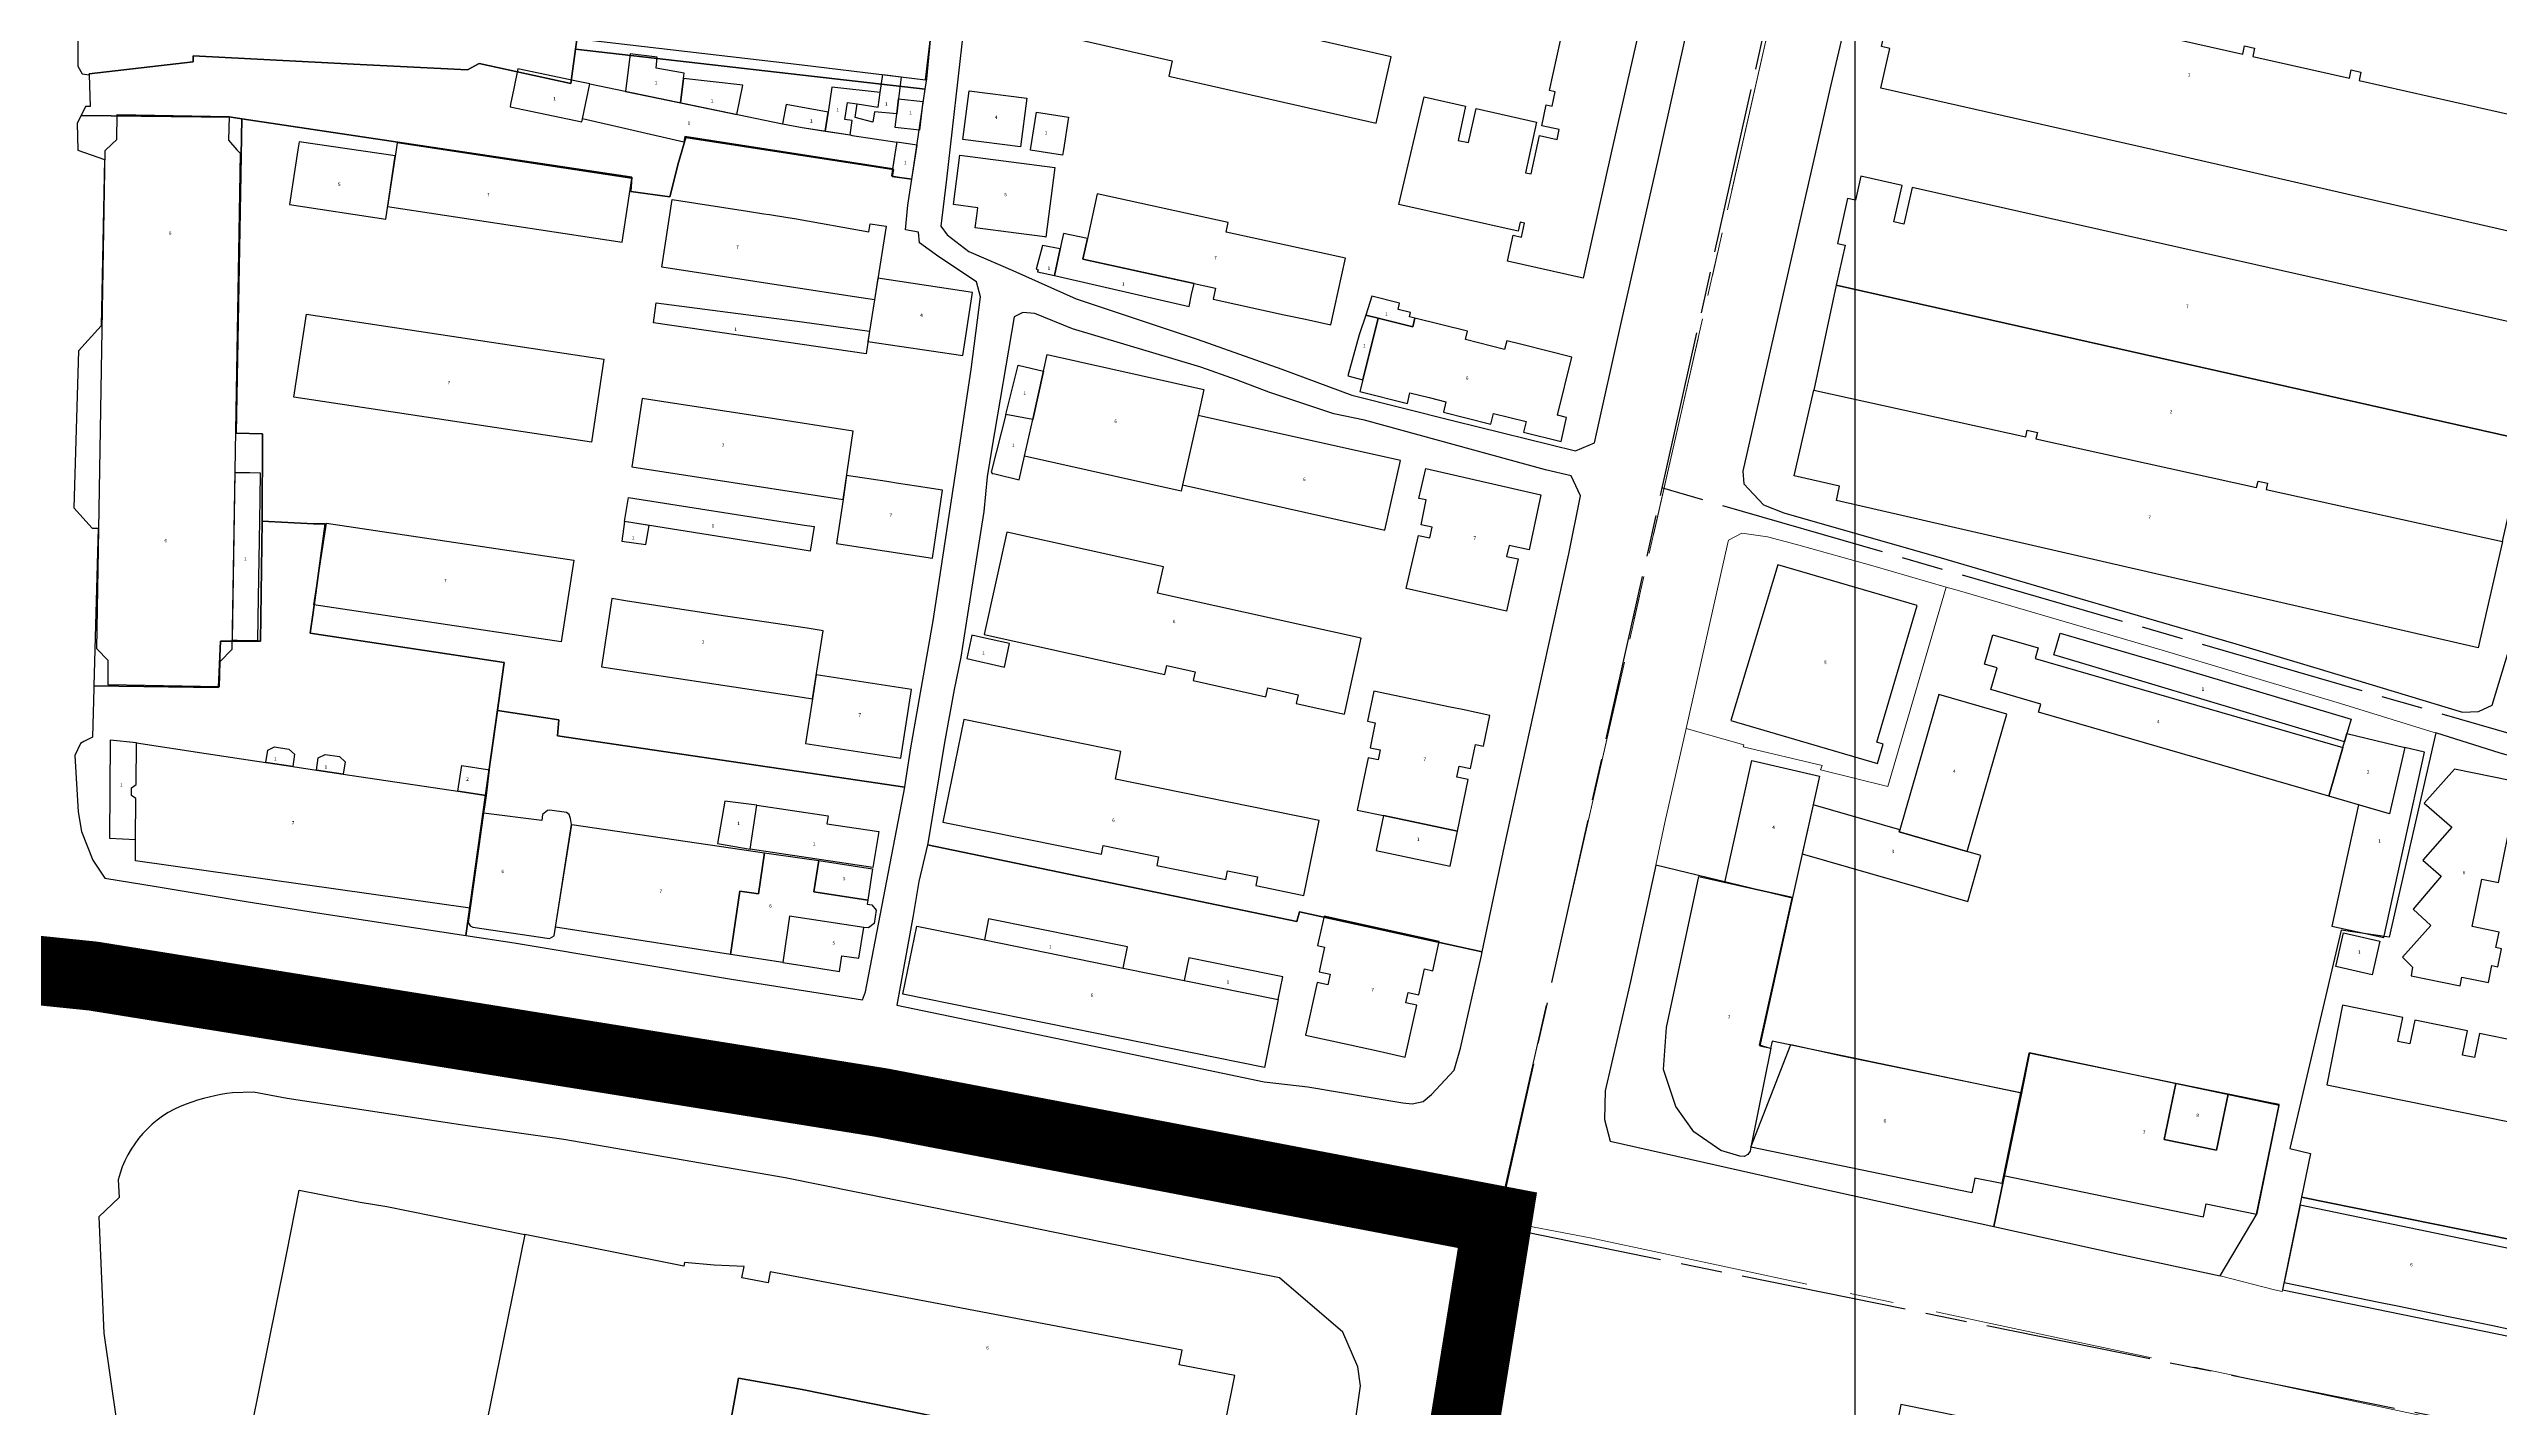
# Model space of a CAD drawing. Header units: millimetres. Extents: x 125232 to 134072, y 142885 to 152835.
# Drawn here: x 129891.4 to 130244.7, y 147568.7 to 147764.5 of the extents above; entities that cross this region are included whole.
import ezdxf
from ezdxf.enums import TextEntityAlignment as Align

# ---------------------------------------------------------------- set-up
doc = ezdxf.new("R2010")
doc.units = ezdxf.units.MM
doc.linetypes.add('ACAD_ISO08W100', pattern=[36, 24, -3, 6, -3])
doc.linetypes.add('CENTER', pattern=[50.8, 31.75, -6.35, 6.35, -6.35])
for name, color, linetype in [('buildings', 7, 'Continuous'), ('commerce', 10, 'Continuous'), ('commerce and residence', 32, 'Continuous'), ('industry', 35, 'Continuous'), ('layers', 7, 'Continuous'), ('residence', 2, 'Continuous'), ('residence-bad', 41, 'Continuous'), ('老城北中心线', 7, 'ACAD_ISO08W100')]:
    doc.layers.add(name, color=color, linetype=linetype)
for name, color, linetype, lineweight in [('municipal utilities', 151, 'Continuous', 0), ('school', 31, 'Continuous', 0), ('super block', 6, 'CENTER', 0)]:
    doc.layers.add(name, color=color, linetype=linetype, lineweight=lineweight)
doc.styles.add('层数', font='', dxfattribs={"height": 2})
doc.styles.get('层数').set_extended_font_data('FangSong_GB2312')

msp = doc.modelspace()

# ---------------------------------------------------------------- linework, layer by layer
msp.add_lwpolyline([(130151.88, 147771.28), (129501.88, 147771.28), (129501.88, 146971.28), (130151.88, 146971.28)], close=True)
at = {"layer": 'buildings', "linetype": 'Continuous', "flags": 128}
for points in [[(130084.95, 147763.42), (130054.68, 147770.27), (130055.83, 147775.3), (130043.83, 147778.02), (130042.77, 147773.34), (130041.31, 147773.67), (130042.38, 147778.39), (130030.23, 147781.14), (130029.12, 147776.27), (130027.96, 147771.11), (130033.86, 147769.77), (130033.33, 147767.41), (130053.39, 147762.86), (130052.88, 147760.61), (130082.78, 147753.84)], [(129968.99, 147765.85), (130000, 147762.24), (130017.81, 147760.11), (130018.94, 147769.78), (130000, 147771.99), (129970.16, 147775.56), (129968.99, 147765.85)], [(129975.19, 147763.83), (129974.56, 147758.43), (129982.49, 147756.78), (129982.9, 147760.31), (129982.99, 147761.06), (129978.94, 147761.78), (129979.12, 147763.37)], [(129957.89, 147756.19), (129968.25, 147754.03), (129968.33, 147754.45), (129969.39, 147759.51), (129967.01, 147760), (129964.96, 147760.43), (129959.03, 147761.66), (129958.45, 147758.86), (129957.97, 147756.59), (129957.89, 147756.19)], [(129968.33, 147754.45), (129969.39, 147759.51), (129997.2, 147753.73), (130000, 147753.21), (130006.93, 147752.14), (130007.23, 147752.09), (130013.68, 147751.1), (130013.5, 147750), (130013.06, 147747.25), (129983.09, 147751.9), (129982.95, 147751.09), (129968.33, 147754.45)], [(129991.47, 147759.31), (129982.9, 147760.31), (129982.49, 147756.78), (129990.6, 147755.1)], [(130004.31, 147759.06), (130003.75, 147755.42), (130003.33, 147752.69), (130006.93, 147752.14), (130007.24, 147754.22), (130006.16, 147754.38), (130006.54, 147756.85), (130007.93, 147756.64), (130007.95, 147756.64), (130010.98, 147756.17), (130011.28, 147758.25)], [(130007.65, 147754.66), (130007.95, 147756.64), (130010.98, 147756.17), (130011.28, 147758.25), (130011.65, 147760.85), (130014.3, 147760.53), (130013.93, 147757.37), (130013.67, 147755.18), (130010.47, 147755.48), (130010.23, 147754)], [(129899.92, 147672.83), (129899.94, 147676.33), (129898.31, 147678.01), (129899.5, 147749.89), (129899.61, 147750), (129901.19, 147751.47), (129901.25, 147755.09), (129917.37, 147754.82), (129917.31, 147751.37), (129918.51, 147750), (129918.99, 147749.5), (129917.79, 147677.93), (129916.06, 147676.16), (129915.93, 147672.56), (129899.92, 147672.83)], [(129997.2, 147753.73), (130000, 147753.21), (130003.33, 147752.69), (130003.75, 147755.42), (129997.72, 147756.54), (129997.2, 147753.73)], [(130013.93, 147757.37), (130017.44, 147756.95), (130016.96, 147752.83), (130013.44, 147753.2), (130013.67, 147755.18)], [(130024.12, 147758.51), (130032.4, 147757.44), (130031.49, 147750.41), (130023.21, 147751.48)], [(130032.96, 147749.95), (130032.96, 147750), (130033.8, 147755.42), (130038.41, 147754.71), (130037.69, 147750), (130037.55, 147749.25), (130032.96, 147749.95)], [(129926.11, 147742.11), (129939.96, 147740.02), (129941.34, 147749.14), (129927.47, 147751.14), (129927.31, 147750), (129926.11, 147742.11)], [(129940.23, 147741.82), (129974.05, 147736.7), (129975.45, 147745.88), (129941.62, 147751.01), (129941.47, 147750), (129940.23, 147741.82)], [(130013.5, 147750), (130012.9, 147746.25), (130015.85, 147745.78), (130016.6, 147750.65), (130013.68, 147751.1), (130013.5, 147750)], [(130022.76, 147749.21), (130036.47, 147747.43), (130035.17, 147737.41), (130034.99, 147737.44), (130030.9, 147737.97), (130024.98, 147738.74), (130025.2, 147740.46), (130025.36, 147741.65), (130021.83, 147742.11), (130022.76, 147749.21)], [(129979.76, 147733.07), (129981.27, 147742.82), (129992.13, 147741.15), (129994.5, 147740.79), (129995.3, 147740.66), (129997.95, 147740.25), (129998.93, 147740.09), (130009.64, 147738.19), (130009.82, 147739.33), (130012.13, 147738.97), (130010.45, 147728.35), (130006.62, 147728.93), (129979.76, 147733.07)], [(130040.51, 147734.23), (130044.24, 147733.42), (130049.48, 147732.27), (130056.53, 147730.73), (130059.61, 147730.05), (130059.27, 147728.47), (130069.54, 147726.22), (130072.58, 147725.56), (130076.24, 147724.76), (130078.35, 147734.38), (130061.14, 147738.14), (130061.44, 147739.53), (130042.57, 147743.66), (130041.16, 147737.19)], [(130041.16, 147737.19), (130037.72, 147737.94), (130037.39, 147736.43), (130037.23, 147735.7), (130036.4, 147731.88), (130055.81, 147727.41), (130056.18, 147729.15), (130056.53, 147730.73), (130040.51, 147734.23)], [(130037.23, 147735.7), (130034.67, 147736.22), (130033.77, 147732.8), (130034.07, 147732.7), (130033.97, 147732.38), (130036.4, 147731.88)], [(130010.95, 147731.47), (130010.45, 147728.35), (130009.74, 147723.83), (130009.51, 147722.37), (130023.19, 147720.32), (130024.56, 147729.43)], [(130245.2, 147693.5), (130248.54, 147708.11), (130149.13, 147730.48), (130145.9, 147715.33), (130176.46, 147708.62), (130176.66, 147709.54), (130178.14, 147709.21), (130177.94, 147708.29), (130209.75, 147701.29), (130209.96, 147702.23), (130211.34, 147701.91), (130211.14, 147700.99)], [(130000, 147721.93), (129978.57, 147725.04), (129978.97, 147727.92), (130000, 147725.21), (130009.74, 147723.83), (130009.23, 147720.57), (130000, 147721.93)], [(130086.17, 147727.88), (130082.18, 147728.89), (130081.28, 147726.17), (130083.06, 147725.73), (130088.08, 147724.49), (130088.39, 147725.71), (130087.61, 147725.9), (130087.76, 147726.53), (130085.95, 147726.98)], [(129926.71, 147714.34), (129928.53, 147726.3), (129971.43, 147719.82), (129969.63, 147707.85), (129926.71, 147714.34)], [(130078.71, 147717.41), (130080.86, 147716.82), (130083.06, 147725.73), (130081.28, 147726.17), (130080.34, 147723.31)], [(130111.01, 147720.11), (130103.78, 147721.9), (130101.62, 147722.44), (130101.31, 147721.22), (130095.66, 147722.62), (130095.98, 147723.83), (130088.39, 147725.71), (130088.08, 147724.49), (130083.06, 147725.73), (130080.86, 147716.82), (130080.44, 147715.12), (130087.29, 147713.42), (130087.66, 147714.94), (130090.44, 147714.26), (130092.86, 147713.66), (130092.49, 147712.14), (130099.34, 147710.45), (130099.72, 147711.96), (130104.42, 147710.8), (130104.05, 147709.28), (130109.46, 147707.95), (130110.25, 147711.38), (130108.93, 147711.71)], [(130032.08, 147705.8), (130033.27, 147711.1), (130034.82, 147718.05), (130035.36, 147720.47), (130057.95, 147715.42), (130057.12, 147711.7), (130054.87, 147701.66), (130054.67, 147700.75)], [(130029.39, 147711.82), (130031.17, 147718.96), (130034.82, 147718.05), (130033.27, 147711.1)], [(129975.44, 147704.25), (130000, 147700.48), (130005.91, 147699.57), (130007.38, 147709.44), (130000, 147710.59), (129996.01, 147711.21), (129993.85, 147711.54), (129979.11, 147713.79), (129976.96, 147714.12), (129975.44, 147704.25)], [(130033.27, 147711.1), (130029.39, 147711.82), (130027.32, 147703.68), (130027.29, 147703.56), (130027.44, 147703.33), (130027.81, 147703.26), (130031.33, 147702.42), (130032.08, 147705.8)], [(130084.04, 147695.14), (130086.28, 147705.18), (130057.12, 147711.7), (130054.87, 147701.66)], [(129917.81, 147679.26), (129918.52, 147679.25), (129921.52, 147679.2), (129921.63, 147685.41), (129921.81, 147696.49), (129921.87, 147699.75), (129921.93, 147703.36), (129920.38, 147703.39), (129918.21, 147703.42)], [(130004.96, 147693.2), (130018.8, 147691.1), (130020.27, 147700.93), (130018.06, 147701.26), (130016.5, 147701.5), (130013.92, 147701.89), (130012.24, 147702.15), (130006.43, 147703.04), (130005.91, 147699.57), (130004.96, 147693.2)], [(130087.14, 147686.74), (130088.88, 147694.39), (130090.52, 147694.02), (130090.87, 147695.57), (130089.28, 147695.93), (130089.99, 147699.51), (130088.95, 147699.72), (130089.93, 147704.01), (130106.52, 147700.24), (130104.84, 147692.29), (130101.95, 147692.95), (130101.59, 147691.36), (130103.29, 147690.98), (130101.58, 147683.47)], [(130000, 147692.32), (129974.42, 147696.39), (129974.97, 147699.87), (130000, 147695.93), (130001.73, 147695.66), (130001.17, 147692.13), (130000, 147692.32)], [(129929.62, 147684.38), (129931.43, 147696.15), (129967.07, 147690.79), (129965.27, 147679.03), (129929.62, 147684.38)], [(129974.42, 147696.39), (129974.02, 147693.57), (129977.48, 147693.07), (129977.93, 147695.83), (129974.42, 147696.39)], [(130026.27, 147680.1), (130052.33, 147674.34), (130052.61, 147675.62), (130056.71, 147674.71), (130056.42, 147673.44), (130066.89, 147671.12), (130067.17, 147672.39), (130071.55, 147671.41), (130071.27, 147670.15), (130078.23, 147668.61), (130080.65, 147679.56), (130051.26, 147686.06), (130052.1, 147689.84), (130029.53, 147694.83), (130026.27, 147680.1)], [(129971.06, 147675.44), (130000, 147671.06), (130001.52, 147670.83), (130003.03, 147680.6), (130000.74, 147681.02), (129991.27, 147682.4), (129988.98, 147682.75), (129974.85, 147684.92), (129972.57, 147685.27), (129971.06, 147675.44)], [(130024.5, 147679.98), (130023.76, 147676.62), (130029.18, 147675.4), (130029.92, 147678.78), (130026.17, 147679.61)], [(130002.05, 147674.29), (130001.52, 147670.83), (130000.51, 147664.36), (130014.24, 147662.23), (130015.77, 147672.16), (130002.05, 147674.29)], [(130082.45, 147671.92), (130081.55, 147667.58), (130082.67, 147667.35), (130081.92, 147663.75), (130083.38, 147663.44), (130083.08, 147661.99), (130081.64, 147662.29), (130080.04, 147654.76), (130083.85, 147653.96), (130094.52, 147651.73), (130096.07, 147659.16), (130094.44, 147659.51), (130094.77, 147661.1), (130096.4, 147660.77), (130097.12, 147664.23), (130098.27, 147663.99), (130099.19, 147668.42), (130095.23, 147669.25), (130093.46, 147669.61), (130082.45, 147671.92)], [(130023.31, 147667.81), (130020.31, 147653.01), (130020.56, 147652.96), (130043.18, 147648.38), (130043.44, 147649.65), (130051.4, 147648.04), (130051.14, 147646.77), (130061.1, 147644.75), (130061.36, 147646.02), (130065.68, 147645.14), (130065.42, 147643.87), (130072.12, 147642.51), (130072.36, 147642.46), (130074.55, 147653.28), (130045.18, 147659.23), (130045.99, 147663.21), (130023.31, 147667.81)], [(129904.01, 147664.44), (129900.23, 147664.87), (129900.12, 147650.72), (129903.89, 147650.51), (129903.94, 147656.44), (129903.3, 147656.88), (129903.31, 147657.99), (129903.96, 147658.44)], [(129903.94, 147656.44), (129903.3, 147656.88), (129903.31, 147657.99), (129903.96, 147658.44), (129904.01, 147664.44), (129914.09, 147662.92), (129922.69, 147661.63), (129926.55, 147661.05), (129929.97, 147660.54), (129933.83, 147659.96), (129950.38, 147657.48), (129954.44, 147656.87), (129954.2, 147655.2), (129954.08, 147654.31), (129952.14, 147640.61), (129903.87, 147647.42), (129903.89, 147650.51)], [(129922.69, 147661.63), (129922.96, 147663.41), (129923.94, 147663.88), (129926.01, 147663.57), (129926.81, 147662.83), (129926.55, 147661.05)], [(130224.44, 147655.51), (130220.58, 147638.02), (130228.09, 147636.37), (130233.99, 147663.1), (130231.13, 147663.79), (130228.91, 147654.22)], [(129929.97, 147660.54), (129930.24, 147662.32), (129931.22, 147662.79), (129933.3, 147662.48), (129934.1, 147661.74), (129933.83, 147659.96)], [(129950.38, 147657.48), (129950.93, 147661.18), (129954.65, 147660.62), (129954.9, 147660.58), (129954.44, 147656.87)], [(130133.09, 147644.33), (130136.98, 147661.92), (130146.71, 147659.66), (130142.84, 147642.16)], [(129962.48, 147653.28), (129954.08, 147654.31), (129952.14, 147640.61), (129951.85, 147638.57), (129952.14, 147638.09), (129952.51, 147637.89), (129963.6, 147636.25), (129964.27, 147636.63), (129966.77, 147652.69), (129966.62, 147653.57), (129966.42, 147654.12), (129966.03, 147654.43), (129963.62, 147654.77), (129963.27, 147654.69), (129962.58, 147654.14), (129962.48, 147653.28)], [(129966.78, 147652.69), (129994.57, 147648.58), (129993.71, 147642.7), (129991.03, 147643.09), (129989.68, 147633.95), (129964.47, 147637.88)], [(129988.87, 147656.04), (129987.83, 147649.94), (129992.52, 147649.14), (129993.48, 147655.49)], [(130010.21, 147646.48), (129992.52, 147649.14), (129993.48, 147655.49), (130003.75, 147653.94), (130003.58, 147652.8), (130011.09, 147651.67), (130010.21, 147646.48)], [(130083.85, 147653.96), (130082.8, 147648.94), (130093.46, 147646.69), (130094.52, 147651.73)], [(130144.23, 147648.47), (130168.09, 147641.56), (130170.01, 147648.21), (130158.2, 147651.63), (130158.29, 147651.92), (130145.8, 147655.54)], [(129997.22, 147632.76), (129989.68, 147633.95), (129991.03, 147643.09), (129993.71, 147642.7), (129994.57, 147648.58), (130000, 147647.85), (130002.42, 147647.49), (130001.72, 147642.96), (130009.49, 147641.77), (130009.4, 147641.21), (130010.07, 147641.11), (130010.67, 147640.32), (130010.42, 147638.38), (130009.56, 147637.78), (130008.89, 147637.84), (129998.21, 147639.47), (129997.22, 147632.76)], [(130002.42, 147647.49), (130010.18, 147646.3), (130009.49, 147641.77), (130001.72, 147642.96)], [(129997.22, 147632.76), (130000, 147632.33), (130005.39, 147631.5), (130005.74, 147633.75), (130008.21, 147633.38), (130008.89, 147637.84), (129998.21, 147639.47), (129997.22, 147632.76)], [(130046.3, 147631.97), (130046.92, 147635.02), (130026.91, 147639.09), (130026.29, 147636.05)], [(130089.78, 147631.85), (130090.97, 147631.59), (130091.9, 147635.8), (130075.28, 147639.45), (130074.35, 147635.23), (130075.36, 147635.01), (130074.58, 147631.45), (130076.17, 147631.09), (130075.83, 147629.54), (130074.3, 147629.88), (130072.62, 147622.29), (130076.39, 147621.46), (130083.2, 147619.97), (130086.99, 147619.13), (130088.64, 147626.62), (130087.07, 147626.97), (130087.4, 147628.44), (130088.95, 147628.1)], [(130014.55, 147628.23), (130016.54, 147638.03), (130016.77, 147637.99), (130018.01, 147637.73), (130026.29, 147636.05), (130046.3, 147631.97), (130055.1, 147630.18), (130068.67, 147627.42), (130066.68, 147617.62), (130014.55, 147628.23)], [(130068.67, 147627.42), (130069.34, 147630.69), (130062.4, 147632.1), (130055.76, 147633.45), (130055.1, 147630.18)], [(130198.11, 147615.34), (130176.91, 147619.68), (130173.28, 147602.05), (130202.12, 147596.1), (130202.48, 147597.99), (130209.76, 147596.49), (130213, 147612.28), (130211.05, 147612.68), (130205.65, 147613.79), (130203.99, 147605.69), (130196.44, 147607.23)], [(130205.65, 147613.79), (130198.11, 147615.34), (130196.44, 147607.23), (130203.99, 147605.69)], [(129960.01, 147593.52), (129950.87, 147548.59), (129947.96, 147534.26), (129943.04, 147535.23), (129942.87, 147534.35), (129922.15, 147538.44), (129922.33, 147539.32), (129915.61, 147540.65), (129916.47, 147545.09), (129915.95, 147545.18), (129917.67, 147553.79), (129918.19, 147553.69), (129925.52, 147589.93), (129925.71, 147590.88), (129925.71, 147590.89), (129927.48, 147599.95), (129936.27, 147598.23), (129940.12, 147597.57)], [(129960.01, 147593.52), (129950.87, 147548.59), (129985.2, 147541.69), (129990.82, 147572.84), (130000, 147571.18), (130054.71, 147560.1), (130048.45, 147529.06), (130010.83, 147536.6), (130010.23, 147533.57), (130044.01, 147526.83), (130044.13, 147527.42), (130052.85, 147525.68), (130062.43, 147573.22), (130054.4, 147574.74), (130054.81, 147576.88), (130000, 147587.28), (129995.42, 147588.15), (129995.1, 147586.57), (129991.34, 147587.31), (129991.66, 147588.92), (129987.35, 147589.14), (129983.05, 147589.5), (129982.94, 147588.98), (129960.01, 147593.52)], [(129985.2, 147541.69), (130000, 147538.76), (130000, 147538.75), (130010.83, 147536.6), (130010.84, 147536.6), (130048.45, 147529.06), (130054.71, 147560.1), (130000, 147571.18), (129990.82, 147572.84), (129985.2, 147541.69)]]:
    msp.add_lwpolyline(points, close=True, dxfattribs=at)
for points in [[(130123.91, 147781.29), (130116.79, 147750), (130112.65, 147731.48), (130101.72, 147733.92), (130102.55, 147737.67), (130103.74, 147737.4), (130104.18, 147739.4), (130103.54, 147739.55), (130103.26, 147738.29), (130086.07, 147742.13), (130086.07, 147742.13), (130089.71, 147757.64), (130095.67, 147756.3), (130094.61, 147751.36), (130096.1, 147751.04), (130097.21, 147755.95), (130105.91, 147753.99), (130104.31, 147746.7), (130105.15, 147746.54), (130106.35, 147752.05), (130108.89, 147751.49), (130109.2, 147752.91), (130106.66, 147753.46), (130107.33, 147756.49), (130108.16, 147756.31), (130108.61, 147758.36), (130107.78, 147758.54), (130109.89, 147768.19)], [(130155.59, 147758.87), (130156.88, 147764.6), (130155.66, 147764.88), (130157.16, 147771.47), (130158.37, 147771.19), (130159.18, 147774.77), (130165.1, 147773.43), (130163.96, 147768.42), (130165.53, 147768.07), (130166.66, 147773.08), (130189.86, 147767.85), (130190.13, 147769.02), (130191.56, 147768.72), (130191.29, 147767.52), (130207.77, 147763.81), (130208.03, 147764.98), (130209.47, 147764.68), (130209.2, 147763.48), (130223.14, 147760.34), (130223.41, 147761.52), (130224.77, 147761.22), (130224.54, 147760.02), (130258.65, 147752.32)], [(130163.96, 147768.42), (130165.53, 147768.07), (130166.66, 147773.08), (130189.86, 147767.85), (130190.13, 147769.02), (130191.56, 147768.72), (130191.29, 147767.52), (130207.77, 147763.81), (130208.03, 147764.98), (130209.47, 147764.68), (130209.2, 147763.48), (130223.14, 147760.34), (130223.41, 147761.52), (130224.77, 147761.22), (130224.54, 147760.02), (130258.65, 147752.32)], [(130250, 147737.37), (130194.89, 147750), (130155.59, 147758.87)], [(130250, 147724.31), (130160.09, 147744.55), (130158.9, 147739.28), (130157.46, 147739.6), (130158.65, 147744.87), (130152.67, 147746.22), (130151.89, 147742.73), (130150.76, 147742.98), (130149.3, 147736.51), (130150.43, 147736.25), (130149.13, 147730.48), (130248.54, 147708.11), (130252.08, 147723.84), (130250, 147724.31)], [(130149.15, 147699.4), (130149.62, 147701.48), (130143.06, 147702.98), (130145.9, 147715.33), (130176.46, 147708.62), (130176.66, 147709.54), (130178.14, 147709.21), (130177.94, 147708.29), (130209.75, 147701.29), (130209.96, 147702.23), (130211.34, 147701.91), (130211.14, 147700.99), (130245.2, 147693.5), (130241.71, 147678.17), (130149.15, 147699.4)], [(130140.73, 147690.12), (130133.94, 147667.66), (130155.08, 147661.5), (130155.89, 147664.29), (130155, 147664.55), (130160.8, 147684.28), (130140.73, 147690.12)], [(130170.51, 147675.83), (130171.73, 147680.06), (130178.27, 147678.17), (130177.82, 147676.65), (130222.21, 147663.78), (130220.17, 147656.75), (130178.28, 147668.88), (130178.62, 147670.05), (130171.42, 147672.14), (130172.34, 147675.3), (130170.51, 147675.83)], [(130180.51, 147677.17), (130180.79, 147678.11), (130181.45, 147680.3), (130197.42, 147675.6), (130223.4, 147667.88), (130222.79, 147665.8), (130222.45, 147664.61), (130180.51, 147677.17)], [(130163.94, 147671.43), (130158.29, 147651.92), (130158.2, 147651.63), (130168, 147648.79), (130173.73, 147668.59), (130163.94, 147671.43)], [(130220.17, 147656.75), (130222.21, 147663.78), (130222.45, 147664.61), (130222.79, 147665.8), (130231.13, 147663.79), (130228.91, 147654.22), (130220.17, 147656.75)], [(130249.14, 147658.44), (130238.3, 147660.65), (130233.93, 147655.76), (130237.9, 147652.29), (130233.73, 147647.55), (130236.35, 147645.24), (130232.33, 147640.49), (130234.88, 147638.11), (130230.79, 147633.53), (130232.23, 147632.11), (130232.05, 147630.87), (130239.1, 147629.43), (130239.36, 147630.66), (130243.18, 147629.89), (130243.68, 147632.33), (130244.52, 147632.16), (130245.05, 147634.77), (130244.27, 147634.93), (130244.72, 147637.17), (130240.85, 147637.96), (130242.25, 147644.82), (130244.65, 147644.33), (130246.1, 147651.44)], [(130138.12, 147620.75), (130139.71, 147620.43), (130136.8, 147606.13), (130136.71, 147605.55), (130136.37, 147605.07), (130135.84, 147604.81), (130135.25, 147604.82), (130132.5, 147605.68), (130128.58, 147608.37), (130125.99, 147611.99), (130124.21, 147617.33), (130124.67, 147623.38), (130129.32, 147645.16), (130142.84, 147642.16), (130138.12, 147620.75)], [(130222.3, 147637.06), (130227.53, 147635.86), (130226.43, 147631.01), (130221.19, 147632.21), (130222.3, 147637.06)], [(130249.42, 147620.99), (130241.88, 147622.55), (130241.17, 147619.07), (130239.45, 147619.43), (130240.17, 147622.91), (130232.56, 147624.48), (130231.85, 147621.03), (130230.11, 147621.39), (130230.83, 147624.85), (130222.13, 147626.64), (130219.86, 147615.15)], [(130136.8, 147606.13), (130142.59, 147620.95), (130150, 147619.3), (130175.71, 147614.03), (130173.01, 147600.89), (130169.14, 147601.68), (130168.71, 147599.57), (130136.8, 147606.13)], [(130219.86, 147615.15), (130250, 147609.02)], [(130213.73, 147586.64), (130217.26, 147585.88), (130219.91, 147585.34), (130227.4, 147583.78), (130230.05, 147583.24), (130237.43, 147581.72), (130240.08, 147581.17), (130243.81, 147580.4), (130246.45, 147579.86), (130250, 147579.13), (130279.45, 147573.04), (130281.73, 147584.17), (130250, 147590.72), (130216.03, 147597.76), (130213.73, 147586.64)]]:
    msp.add_lwpolyline(points, dxfattribs=at)
at = {"layer": 'commerce'}
msp.add_lwpolyline([(130270.04, 147785.51), (130238.2, 147793), (130193.81, 147803.27), (130187.51, 147804.68), (130167.84, 147809.24), (130160.13, 147811.19), (130159.78, 147809.4), (130152.22, 147775.8), (130148.38, 147759.39), (130145.89, 147748.59), (130139.24, 147719.33), (130135.68, 147703.66), (130135.8, 147701.81), (130138.65, 147698.77), (130141.59, 147697.66), (130164.25, 147691.16), (130179.67, 147686.62), (130193.85, 147682.48), (130206.77, 147678.72), (130223.86, 147673.6), (130239.45, 147668.88), (130241.77, 147668.97), (130243.74, 147669.89), (130247.07, 147681.02)], dxfattribs=at)
for points in [[(129954.36, 147656.91), (129957.03, 147676.04), (129929.06, 147680.26), (129929.48, 147683.28), (129931.25, 147696.05), (129929.54, 147696.05), (129922.14, 147696.46), (129921.89, 147679.12), (129916.16, 147679.12), (129915.86, 147672.44), (129897.87, 147672.67), (129897.86, 147672.34), (129897.7, 147665.27), (129896.41, 147664.64), (129895.95, 147664.38), (129895.14, 147662.64), (129895.61, 147654.52), (129896.08, 147651.68), (129897.74, 147647.55), (129899.48, 147644.96), (129906.88, 147643.73), (129919.84, 147641.56), (129930.13, 147639.95), (129951.52, 147636.67)], [(130014.8, 147658.09), (129964.72, 147665.46), (129964.92, 147667.76), (129956.07, 147669.14), (129954.36, 147656.91), (129951.52, 147636.67), (129958.48, 147635.6), (129989.83, 147630.37), (130008.73, 147627.39), (130009.15, 147628.54)], [(130175.83, 147613.91), (130139.89, 147621.42), (130139.67, 147620.39), (130138.05, 147620.83), (130142.79, 147642.07), (130123.1, 147646.83), (130119.45, 147630.03), (130115.8, 147614.25), (130115.71, 147610.15), (130116.54, 147606.99), (130144.95, 147600.6), (130171.87, 147594.68)], [(130213.03, 147612.14), (130177.01, 147619.73), (130175.83, 147613.91), (130171.87, 147594.68), (130189.93, 147590.71), (130204.5, 147587.56), (130209.82, 147596.57)]]:
    msp.add_lwpolyline(points, close=True, dxfattribs=at)
msp.add_lwpolyline([(130076.08, 147540.57), (130080.51, 147571.72), (130080.14, 147574.46), (130077.98, 147579.45), (130068.86, 147587.31), (130056.47, 147589.76), (130023.3, 147596.52), (129997.56, 147601.7), (129965.66, 147607.25), (129950.75, 147609.38), (129925.73, 147613.18), (129920.88, 147614.08), (129917.89, 147614, 0.056132), (129911.2, 147612.36, 0.247057), (129901.38, 147601.45), (129901.53, 147598.89), (129898.57, 147596.11), (129899.31, 147579.32), (129901.19, 147566.3)], format="xyb", dxfattribs=at)
at = {"layer": 'commerce and residence'}
for points in [[(129971.15, 147791.18), (129972.24, 147801.45), (129973.19, 147801.41), (129973.33, 147803.63), (129973.02, 147810.72), (129951.7, 147810.86), (129895.63, 147810.86), (129895.56, 147768.1), (129895.55, 147762.09), (129896.19, 147760.95), (129897.19, 147760.81), (129897.19, 147760.97), (129912.2, 147762.68), (129912.2, 147763.55), (129935.3, 147762.35), (129951.77, 147761.54), (129953.42, 147762.44), (129966.65, 147759.56), (129967.34, 147764.51), (129968.58, 147773.34), (129969.1, 147773.3)], [(129922.19, 147709.01), (129918.4, 147709.13), (129919.21, 147754.48), (129917.69, 147754.71), (129896.04, 147754.97), (129895.48, 147753.85), (129895.55, 147749.94), (129899.39, 147748.59), (129898.95, 147724.63), (129895.67, 147721.02), (129895.01, 147698.38), (129897.64, 147695.42), (129898.51, 147695.42), (129897.87, 147672.67), (129915.86, 147672.44), (129916.16, 147679.12), (129921.89, 147679.12), (129922.14, 147696.46)], [(130097.99, 147633.79), (130098.1, 147634.32), (130071.72, 147640.09), (130071.35, 147638.69), (130018.07, 147649.77), (130016.84, 147644.45), (130016.01, 147639.58), (130013.67, 147626.63), (130037.77, 147621.63), (130046.67, 147619.75), (130066.63, 147615.56), (130072.96, 147614.85), (130086.62, 147612.55), (130088, 147612.38), (130089.58, 147612.75), (130090.76, 147613.72), (130094.04, 147617.24), (130094.93, 147620.4)], [(130284.57, 147585.07), (130216.24, 147598.94), (130213.51, 147585.56), (130238.6, 147580.4), (130279.15, 147572.08), (130279.38, 147572.94), (130281.98, 147573.76)]]:
    msp.add_lwpolyline(points, close=True, dxfattribs=at)
at = {"layer": 'industry'}
msp.add_lwpolyline([(130215.27, 147557.51), (130158.45, 147569.02), (130153.75, 147544.49), (130154.75, 147544.28), (130151.48, 147528.32), (130153.19, 147527.97), (130202.54, 147518.54), (130207.02, 147517.68), (130207.38, 147519.59)], close=True, dxfattribs=at)
at = {"layer": 'municipal utilities'}
msp.add_lwpolyline([(130165, 147686.93), (130154.43, 147690), (130143.39, 147693.08), (130139.23, 147694.19), (130135.52, 147694.72), (130133.58, 147693.68), (130133.5, 147693.31), (130127.51, 147666.52), (130135.79, 147664.18), (130135.73, 147663.9), (130147.1, 147661.2), (130146.88, 147660.58), (130156.56, 147658.16)], close=True, dxfattribs=at)
at = {"layer": 'residence'}
for points in [[(129968.58, 147773.34), (129967.34, 147764.51), (130017.77, 147758.73), (130018, 147760.25), (130018.9, 147769.88)], [(130023.28, 147767.39), (130020.81, 147745.77), (130020.02, 147739), (130020.91, 147737.72), (130024.07, 147735.35), (130030.4, 147732.58), (130039.55, 147728.51), (130056.99, 147722.69), (130069.17, 147718.37), (130079.29, 147714.62), (130094.01, 147710.91), (130111.53, 147706.56), (130114.29, 147707.75), (130118.15, 147725.23), (130123.49, 147748.77), (130127.95, 147768.6)]]:
    msp.add_lwpolyline(points, dxfattribs=at)
for points in [[(130025.73, 147728.81), (130025.17, 147730.94), (130019.74, 147734.57), (130016.94, 147736.59), (130016.77, 147738.1), (130014.92, 147738.44), (130015.26, 147742.02), (130015.82, 147745.78), (130012.98, 147746.16), (130013.19, 147747.17), (129983.25, 147751.79), (129982.16, 147748.18), (129980.92, 147743.22), (129975.32, 147744.01), (129975.45, 147746.07), (129919.21, 147754.48), (129918.4, 147709.13), (129922.19, 147709.01), (129922.14, 147696.46), (129929.54, 147696.05), (129931.25, 147696.05), (129929.48, 147683.28), (129929.06, 147680.26), (129957.03, 147676.04), (129956.07, 147669.14), (129964.92, 147667.76), (129964.72, 147665.46), (130014.8, 147658.09), (130014.8, 147658.1), (130015.7, 147663.74), (130018.89, 147682.05), (130022.15, 147703.24), (130024.39, 147718.3)], [(130107.58, 147678.23), (130110.56, 147691.73), (130112.27, 147700.09), (130110.9, 147702.98), (130107.19, 147703.84), (130081.11, 147711.02), (130076.71, 147711.9), (130067.3, 147715.02), (130062.65, 147716.82), (130057.53, 147718.65), (130039, 147724.16), (130033.57, 147726.39), (130031.85, 147726.54), (130030.6, 147725.92), (130027.36, 147706.95), (130026.69, 147702.85), (130026.22, 147697.82), (130023.88, 147682.99), (130022.9, 147676.8), (130021.92, 147672.15), (130020.56, 147664.5), (130018.17, 147650.22), (130018.07, 147649.77), (130071.35, 147638.69), (130071.72, 147640.09), (130098.1, 147634.32), (130101.32, 147649.58), (130104.42, 147663.8)], [(130289.5, 147615.84), (130290.9, 147626.39), (130291.91, 147635.74), (130293.07, 147645.46), (130293.02, 147646.57), (130292.06, 147647.87), (130289.26, 147649.61), (130274.36, 147654.18), (130266.43, 147656.56), (130255.44, 147660.03), (130244.88, 147662.97), (130235.59, 147665.9), (130228.85, 147636.41), (130221.93, 147637.45), (130214.55, 147605.97), (130217.53, 147605.25), (130216.24, 147598.94), (130284.57, 147585.07), (130284.68, 147585.56), (130285.41, 147594.75), (130288.39, 147609.35)]]:
    msp.add_lwpolyline(points, close=True, dxfattribs=at)
at = {"layer": 'residence-bad'}
msp.add_lwpolyline([(130017.77, 147758.73), (129967.34, 147764.51), (129966.65, 147759.56), (129953.42, 147762.44), (129951.77, 147761.54), (129935.3, 147762.35), (129912.2, 147763.55), (129912.2, 147762.68), (129897.19, 147760.97), (129897.19, 147760.81), (129897.33, 147756.27), (129896.69, 147756.27), (129896.04, 147754.97), (129917.69, 147754.71), (129919.21, 147754.48), (129975.45, 147746.07), (129975.32, 147744.01), (129980.92, 147743.22), (129982.16, 147748.18), (129983.25, 147751.79), (130013.19, 147747.17), (130012.98, 147746.16), (130015.82, 147745.78), (130016.77, 147752.19)], close=True, dxfattribs=at)
at = {"layer": 'school'}
msp.add_lwpolyline([(130235.59, 147665.9), (130235.36, 147665.97), (130221.86, 147670.12), (130207.04, 147674.56), (130196.14, 147677.83), (130180.01, 147682.52), (130166.89, 147686.37), (130165, 147686.93), (130156.56, 147658.16), (130146.88, 147660.58), (130147.1, 147661.2), (130135.73, 147663.9), (130135.79, 147664.18), (130127.51, 147666.52), (130124.44, 147652.99), (130123.1, 147646.83), (130142.79, 147642.07), (130138.05, 147620.83), (130139.67, 147620.39), (130139.89, 147621.42), (130175.83, 147613.91), (130177.01, 147619.73), (130213.03, 147612.14), (130209.82, 147596.57), (130204.51, 147587.56), (130212.35, 147585.56), (130213.46, 147585.32), (130213.51, 147585.56), (130216.24, 147598.94), (130217.53, 147605.25), (130214.55, 147605.97), (130221.93, 147637.45), (130228.85, 147636.41)], close=True, dxfattribs=at)
at = {"layer": 'super block'}
for points in [[(130222.08, 148214.65), (130224.7, 148308.09), (130228.2, 148518.15), (130214.84, 148519.08), (130156.44, 148528.49), (129866.42, 148551.33), (129849.42, 148552.66), (129682.4, 148573.83), (129586.68, 148581.86), (129586.82, 147665.29), (129738.52, 147650.17), (129883.91, 147632.5), (129883.92, 147632.24), (129897.76, 147630.82), (130011.36, 147612.58), (130100.28, 147595.6), (130163.02, 147871.38), (130199.33, 148034.37), (130204.71, 148066.09)], [(130894.96, 148348.48), (130903.67, 148378.39), (130744.83, 148424), (130654.44, 148484.43), (130639.33, 148491.17), (130613.26, 148498.98), (130536.29, 148508.17), (130474.55, 148512.02), (130397.96, 148506.37), (130228.2, 148518.15), (130224.7, 148308.09), (130222.08, 148214.65), (130204.71, 148066.09), (130199.33, 148034.37), (130163.02, 147871.38), (130100.28, 147595.6), (130113.87, 147593.01), (130363.95, 147539.52), (130689.64, 147466.91), (130720.17, 147460.19), (130726.7, 147488.18)]]:
    msp.add_lwpolyline(points, close=True, dxfattribs=at)
at = {"layer": 'super block', "const_width": 10}
msp.add_lwpolyline([(130062.04, 147357.74), (130088.57, 147523.11), (130100.28, 147595.6), (130011.36, 147612.58), (129897.76, 147630.82), (129883.92, 147632.24), (129883.91, 147632.5), (129738.52, 147650.17), (129586.82, 147665.29), (129586.89, 147164.78), (129749.5, 147122.37), (130005.05, 147042.65), (130010.47, 147075.31), (130034.07, 147190.29), (130036.07, 147208.33)], close=True, dxfattribs=at)
at = {"layer": '老城北中心线', "linetype": 'ACAD_ISO08W100', "lineweight": 25}
for p, q in [((130100.29, 147594.75), (130201.14, 148046.76)), ((130294.14, 147651.92), (130124.04, 147701.2)), ((129886.25, 147632.82), (129986.08, 147618.03)), ((129986.08, 147618.03), (130100.29, 147594.75)), ((130100.29, 147594.73), (130082.29, 147481.96)), ((130100.29, 147594.73), (130369.53, 147540.12))]:
    msp.add_line(p, q, dxfattribs=at)
for centre, radius, start, end in [((130093.33, 147593.07), 210.86, 169.1336, 263.0516), ((129899.44, 147125.41), 500, 78.4778, 81.5713)]:
    msp.add_arc(centre, radius, start, end, dxfattribs=at)

# ---------------------------------------------------------------- texts
at = {"layer": 'layers', "linetype": 'Continuous', "style": '层数'}
for s, p in [('1', (129978.76, 147759.44)), ('7', (130199.83, 147760.49)), ('1', (129964.12, 147757.15)), ('1', (129986.83, 147756.79)), ('1', (130004.95, 147755.53)), ('1', (130011.94, 147756.35)), ('1', (130015.44, 147755.1)), ('1', (129983.5, 147753.63)), ('1', (130001.14, 147753.94)), ('4', (130027.8, 147754.46)), ('1', (130034.99, 147752.23)), ('1', (130014.7, 147747.89)), ('5', (129933.07, 147744.79)), ('7', (129954.55, 147743.29)), ('5', (130029.15, 147743.31)), ('6', (129908.69, 147737.76)), ('7', (129990.49, 147735.73)), ('7', (130059.43, 147734.21)), ('1', (130035.4, 147732.68)), ('1', (130046.13, 147730.41)), ('7', (130199.57, 147727.16)), ('1', (129990.23, 147723.87)), ('4', (130017.03, 147725.9)), ('1', (130084.07, 147726.09)), ('1', (130080.89, 147721.5)), ('7', (129948.88, 147716.19)), ('6', (130095.72, 147716.84)), ('1', (130031.92, 147714.64)), ('6', (130045.02, 147710.61)), ('2', (130197.22, 147711.99)), ('7', (129988.41, 147707.14)), ('1', (130030.28, 147707.12)), ('6', (130072.23, 147702.23)), ('1', (129986.96, 147695.55)), ('7', (130012.61, 147697.07)), ('7', (130194.13, 147696.75)), ('6', (129908.04, 147693.38)), ('1', (129975.44, 147693.83)), ('7', (130096.83, 147693.74)), ('1', (129919.53, 147690.79)), ('7', (129948.35, 147687.59)), ('6', (130053.46, 147681.72)), ('7', (129985.53, 147678.71)), ('1', (130025.97, 147677.19)), ('5', (130147.37, 147675.81)), ('1', (130201.81, 147671.96)), ('7', (130008.14, 147668.26)), ('4', (130195.38, 147667.29)), ('1', (129923.85, 147661.87)), ('1', (129931.14, 147660.74)), ('7', (130089.61, 147661.82)), ('4', (130165.97, 147660.11)), ('2', (130225.65, 147660.01)), ('1', (129901.65, 147658.15)), ('2', (129951.56, 147658.98)), ('7', (129926.4, 147652.68)), ('1', (129990.65, 147652.59)), ('6', (130044.71, 147653.07)), ('1', (130001.55, 147649.64)), ('1', (130088.66, 147650.32)), ('4', (130139.9, 147652.04)), ('3', (130157.12, 147648.55)), ('1', (130227.29, 147650.08)), ('6', (129956.63, 147645.67)), ('6', (130239.46, 147645.5)), ('7', (129979.44, 147642.79)), ('5', (130005.88, 147644.64)), ('6', (129995.25, 147640.69)), ('5', (130004.37, 147635.35)), ('1', (130035.61, 147634.83)), ('1', (130224.36, 147634.03)), ('6', (130041.61, 147627.83)), ('1', (130061.22, 147629.73)), ('7', (130082.11, 147628.62)), ('7', (130133.48, 147624.67)), ('6', (130155.95, 147609.69)), ('8', (130201.05, 147610.51)), ('7', (130193.34, 147608.08)), ('6', (130231.89, 147588.95))]:
    msp.add_text(s, height=0.5, dxfattribs=at).set_placement(p)
msp.add_text('6', height=0.5, dxfattribs=at).set_placement((130026.74, 147577.22), align=Align.MIDDLE)

doc.saveas('drawing.dxf')
